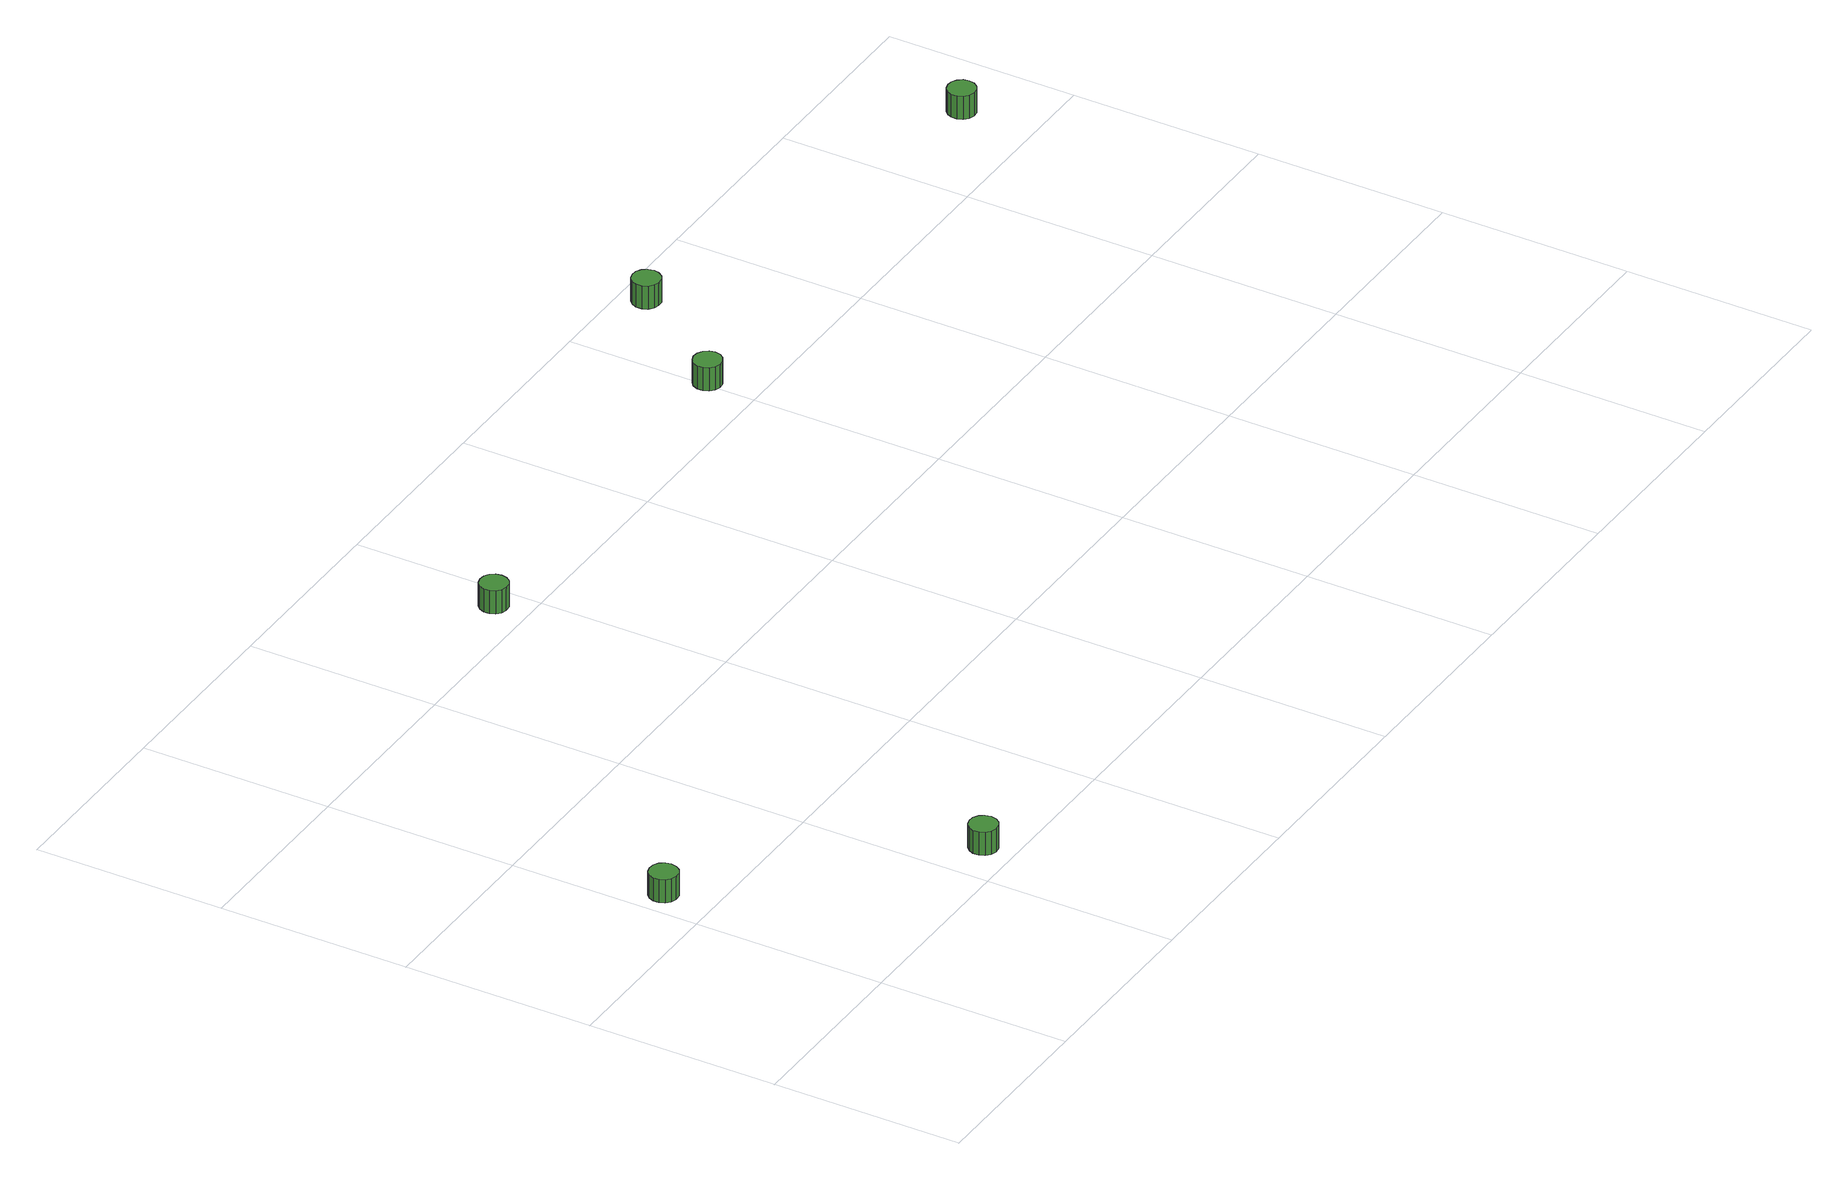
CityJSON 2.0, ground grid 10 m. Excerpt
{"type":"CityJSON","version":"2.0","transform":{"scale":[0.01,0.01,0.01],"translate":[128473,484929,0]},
"CityObjects":{
"tree1":{"type":"SolitaryVegetationObject","attributes":{"function":"something"},"geometry":[{"type":"MultiSurface","lod":"1","boundaries":[[[0,1,2,3,4,5,6,7,8,9,10,11,12,13,14]],[[15,16,17,18,19,20,21,22,23,24,25,26,27,28,29]],[[0,29,28,1]],[[1,28,27,2]],[[2,27,26,3]],[[3,26,25,4]],[[4,25,24,5]],[[5,24,23,6]],[[6,23,22,7]],[[7,22,21,8]],[[8,21,20,9]],[[9,20,19,10]],[[10,19,18,11]],[[11,18,17,12]],[[12,17,16,13]],[[13,16,15,14]],[[14,15,29,0]]]}]},
"tree2":{"type":"SolitaryVegetationObject","attributes":{"function":"something"},"geometry":[{"type":"MultiSurface","lod":"1","boundaries":[[[30,31,32,33,34,35,36,37,38,39,40,41,42,43,44]],[[45,46,47,48,49,50,51,52,53,54,55,56,57,58,59]],[[30,59,58,31]],[[31,58,57,32]],[[32,57,56,33]],[[33,56,55,34]],[[34,55,54,35]],[[35,54,53,36]],[[36,53,52,37]],[[37,52,51,38]],[[38,51,50,39]],[[39,50,49,40]],[[40,49,48,41]],[[41,48,47,42]],[[42,47,46,43]],[[43,46,45,44]],[[44,45,59,30]]]}]},
"tree3":{"type":"SolitaryVegetationObject","attributes":{"function":"something"},"geometry":[{"type":"MultiSurface","lod":"1","boundaries":[[[60,61,62,63,64,65,66,67,68,69,70,71,72,73,74]],[[75,76,77,78,79,80,81,82,83,84,85,86,87,88,89]],[[60,89,88,61]],[[61,88,87,62]],[[62,87,86,63]],[[63,86,85,64]],[[64,85,84,65]],[[65,84,83,66]],[[66,83,82,67]],[[67,82,81,68]],[[68,81,80,69]],[[69,80,79,70]],[[70,79,78,71]],[[71,78,77,72]],[[72,77,76,73]],[[73,76,75,74]],[[74,75,89,60]]]}]},
"tree4":{"type":"SolitaryVegetationObject","attributes":{"function":"something"},"geometry":[{"type":"MultiSurface","lod":"1","boundaries":[[[90,91,92,93,94,95,96,97,98,99,100,101,102,103,104]],[[105,106,107,108,109,110,111,112,113,114,115,116,117,118,119]],[[90,119,118,91]],[[91,118,117,92]],[[92,117,116,93]],[[93,116,115,94]],[[94,115,114,95]],[[95,114,113,96]],[[96,113,112,97]],[[97,112,111,98]],[[98,111,110,99]],[[99,110,109,100]],[[100,109,108,101]],[[101,108,107,102]],[[102,107,106,103]],[[103,106,105,104]],[[104,105,119,90]]]}]},
"tree5":{"type":"SolitaryVegetationObject","attributes":{"function":"something"},"geometry":[{"type":"MultiSurface","lod":"1","boundaries":[[[120,121,122,123,124,125,126,127,128,129,130,131,132,133,134]],[[135,136,137,138,139,140,141,142,143,144,145,146,147,148,149]],[[120,149,148,121]],[[121,148,147,122]],[[122,147,146,123]],[[123,146,145,124]],[[124,145,144,125]],[[125,144,143,126]],[[126,143,142,127]],[[127,142,141,128]],[[128,141,140,129]],[[129,140,139,130]],[[130,139,138,131]],[[131,138,137,132]],[[132,137,136,133]],[[133,136,135,134]],[[134,135,149,120]]]}]},
"tree6":{"type":"SolitaryVegetationObject","attributes":{"function":"something"},"geometry":[{"type":"MultiSurface","lod":"1","boundaries":[[[150,151,152,153,154,155,156,157,158,159,160,161,162,163,164]],[[165,166,167,168,169,170,171,172,173,174,175,176,177,178,179]],[[150,179,178,151]],[[151,178,177,152]],[[152,177,176,153]],[[153,176,175,154]],[[154,175,174,155]],[[155,174,173,156]],[[156,173,172,157]],[[157,172,171,158]],[[158,171,170,159]],[[159,170,169,160]],[[160,169,168,161]],[[161,168,167,162]],[[162,167,166,163]],[[163,166,165,164]],[[164,165,179,150]]]}]}
},
"vertices":[
[206,1255,166],[200,1285,166],[182,1310,166],[155,1325,166],[124,1328,166],[95,1319,166],[72,1298,166],[60,1270,166],[60,1239,166],[72,1211,166],[95,1191,166],[124,1181,166],[155,1184,166],[182,1200,166],[200,1225,166],[200,1225,37],[182,1200,37],[155,1184,37],[124,1181,37],[95,1191,37],[72,1211,37],[60,1239,37],[60,1270,37],[72,1298,37],[95,1319,37],[124,1328,37],[155,1325,37],[182,1310,37],[200,1285,37],[206,1255,37],
[1311,158,164],[1304,189,164],[1286,213,164],[1260,229,164],[1229,232,164],[1200,222,164],[1177,202,164],[1164,174,164],[1164,143,164],[1177,115,164],[1200,94,164],[1229,85,164],[1260,88,164],[1286,103,164],[1304,128,164],[1304,128,35],[1286,103,35],[1260,88,35],[1229,85,35],[1200,94,35],[1177,115,35],[1164,143,35],[1164,174,35],[1177,202,35],[1200,222,35],[1229,232,35],[1260,229,35],[1286,213,35],[1304,189,35],[1311,158,35],
[1946,3181,159],[1940,3211,159],[1922,3236,159],[1896,3251,159],[1865,3254,159],[1836,3245,159],[1814,3224,159],[1802,3197,159],[1802,3166,159],[1814,3139,159],[1836,3118,159],[1865,3109,159],[1896,3112,159],[1922,3127,159],[1940,3152,159],[1940,3152,30],[1922,3127,30],[1896,3112,30],[1865,3109,30],[1836,3118,30],[1814,3139,30],[1802,3166,30],[1802,3197,30],[1814,3224,30],[1836,3245,30],[1865,3254,30],[1896,3251,30],[1922,3236,30],[1940,3211,30],[1946,3181,30],
[4086,3259,165],[4079,3289,165],[4062,3313,165],[4035,3328,165],[4005,3332,165],[3976,3322,165],[3954,3302,165],[3941,3274,165],[3941,3244,165],[3954,3216,165],[3976,3196,165],[4005,3186,165],[4035,3190,165],[4062,3205,165],[4079,3229,165],[4079,3229,36],[4062,3205,36],[4035,3190,36],[4005,3186,36],[3976,3196,36],[3954,3216,36],[3941,3244,36],[3941,3274,36],[3954,3302,36],[3976,3322,36],[4005,3332,36],[4035,3328,36],[4062,3313,36],[4079,3289,36],[4086,3259,36],
[4545,3857,164],[4539,3887,164],[4521,3912,164],[4495,3927,164],[4465,3930,164],[4436,3921,164],[4413,3900,164],[4401,3873,164],[4401,3842,164],[4413,3814,164],[4436,3794,164],[4465,3785,164],[4495,3788,164],[4521,3803,164],[4539,3828,164],[4539,3828,35],[4521,3803,35],[4495,3788,35],[4465,3785,35],[4436,3794,35],[4413,3814,35],[4401,3842,35],[4401,3873,35],[4413,3900,35],[4436,3921,35],[4465,3930,35],[4495,3927,35],[4521,3912,35],[4539,3887,35],[4545,3857,35],
[6695,3390,156],[6689,3419,156],[6671,3443,156],[6645,3458,156],[6615,3461,156],[6587,3452,156],[6565,3432,156],[6553,3405,156],[6553,3375,156],[6565,3347,156],[6587,3327,156],[6615,3318,156],[6645,3321,156],[6671,3336,156],[6689,3360,156],[6689,3360,27],[6671,3336,27],[6645,3321,27],[6615,3318,27],[6587,3327,27],[6565,3347,27],[6553,3375,27],[6553,3405,27],[6565,3432,27],[6587,3452,27],[6615,3461,27],[6645,3458,27],[6671,3443,27],[6689,3419,27],[6695,3390,27]
]}
